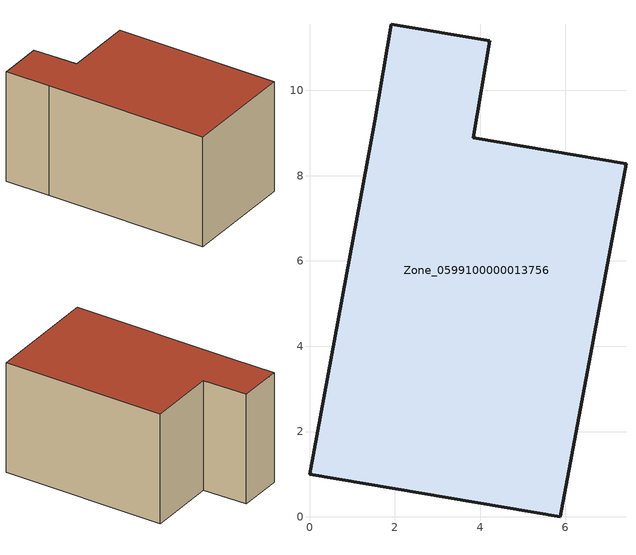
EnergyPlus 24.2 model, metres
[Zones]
Zone_0599100000013756
 floor ground (C_G): 7.42,8.28 5.88,0 0,1 1.53,9.28 1.91,11.55 4.22,11.16 3.84,8.89 z0
 wall outside (C_F): 3.84,8.89 4.22,11.16 1.91,11.55 1.53,9.28 0,1 5.88,0 7.42,8.28 3.84,8.89 z0:5.76
 roof outside (C_R): 5.88,0 7.42,8.28 3.84,8.89 4.22,11.16 1.91,11.55 1.53,9.28 0,1 z5.76
[BUILDING]
Pand.0599100000013756: North Axis=0; Terrain=City; Loads Convergence Tolerance Value=0.04; Temperature Convergence Tolerance Value=0.4; Solar Distribution=FullExterior; Maximum Number of Warmup Days=25; Minimum Number of Warmup Days=1
[Site:Location]
Rotterdam.The.Hague.AP_ZH_NLD Design_Conditions: Latitude=51.96; Longitude=4.45; Time Zone=1; Elevation=-4.5
[SITE:GROUNDTEMPERATURE:BUILDINGSURFACE]
18, 18, 18, 18, 18, 18, 18, 18, 18, 18, 18, 18
[MATERIAL] Thermal Absorptance=0.9; Solar Absorptance=0.7; Visible Absorptance=0.7
Name | Roughness | Thickness | Conductivity | Density | Specific Heat
G.TI.1946-1964 | MediumSmooth | 0.15 | 1 | 540 | 1210
F.TI.1946-1964 | Rough | 0.3 | 0.857143 | 1920 | 840
R.TI.1946-1964 | MediumRough | 0.2 | 0.277778 | 1500 | 1000
[CONSTRUCTION]
C_G: G.TI.1946-1964
C_F: F.TI.1946-1964
C_R: R.TI.1946-1964
[ZONE]
Zone_0599100000013756: Type=1; Multiplier=1; Ceiling Height=Autocalculate; Volume=Autocalculate; Floor Area=autocalculate; Part of Total Floor Area=Yes
[ZONEINFILTRATION:DESIGNFLOWRATE]
Infil_Zone_0599100000013756: Zone or ZoneList or Space or SpaceList=Zone_0599100000013756; Schedule=AlwaysOn; Design Flow Rate Calculation Method=Flow/Area; Flow Rate per Floor Area=0.003; Constant Term Coefficient=1; Temperature Term Coefficient=0; Velocity Term Coefficient=0; Velocity Squared Term Coefficient=0
[HVACTEMPLATE:ZONE:IDEALLOADSAIRSYSTEM]
Zone_0599100000013756: Maximum Heating Supply Air Temperature=50; Minimum Cooling Supply Air Temperature=13; Maximum Heating Supply Air Humidity Ratio=0.0156; Minimum Cooling Supply Air Humidity Ratio=0.0077; Heating Limit=NoLimit; Cooling Limit=NoLimit; Dehumidification Control Type=ConstantSensibleHeatRatio; Cooling Sensible Heat Ratio=0.7; Dehumidification Setpoint=60; Humidification Control Type=None; Humidification Setpoint=30; Outdoor Air Method=None; Outdoor Air Flow Rate per Person=0.00944; Outdoor Air Flow Rate per Zone Floor Area=0; Outdoor Air Flow Rate per Zone=0; Demand Controlled Ventilation Type=None; Outdoor Air Economizer Type=NoEconomizer; Heat Recovery Type=None; Sensible Heat Recovery Effectiveness=0.7; Latent Heat Recovery Effectiveness=0.65
[ZONECONTROL:THERMOSTAT]
ThermostatControl_Zone_0599100000013756: Zone or ZoneList=Zone_0599100000013756; Control Type Schedule=DualSetpointControlType; Control 1=Thermostat_Zone_0599100000013756; Temperature Difference Between Cutout And Setpoint=0
[THERMOSTATSETPOINT:DUALSETPOINT]
Thermostat_Zone_0599100000013756: Heating Setpoint Temperature Schedule=HeatingSetpoint_Zone_0599100000013756; Cooling Setpoint Temperature Schedule=CoolingSetpoint_Zone_0599100000013756
[SCHEDULE:COMPACT]
HeatingSetpoint_Zone_0599100000013756: Through: 12/31, For: AllDays, Until: 24:00, 21
CoolingSetpoint_Zone_0599100000013756: Through: 12/31, For: AllDays, Until: 24:00, 24
DualSetpointControlType: Through: 12/31, For: AllDays, Until: 24:00, 4
AlwaysOn: Through: 12/31, For: AllDays, Until: 24:00, 1
